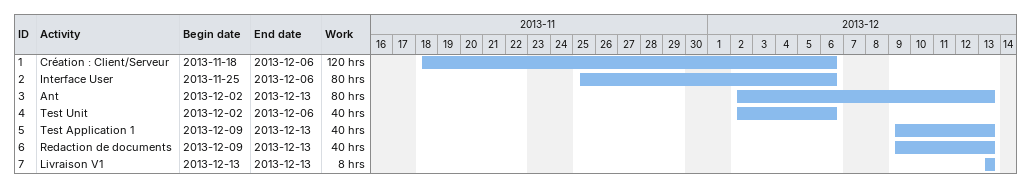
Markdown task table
| ID | Task | Start | Finish | Work (h) |
|---|---|---|---|---|
| 1 | Création : Client/Serveur | 2013-11-18 | 2013-12-06 | 120 |
| 2 | Interface User | 2013-11-25 | 2013-12-06 | 80 |
| 3 | Ant | 2013-12-02 | 2013-12-13 | 80 |
| 4 | Test Unit | 2013-12-02 | 2013-12-06 | 40 |
| 5 | Test Application 1 | 2013-12-09 | 2013-12-13 | 40 |
| 6 | Redaction de documents | 2013-12-09 | 2013-12-13 | 40 |
| 7 | Livraison V1 | 2013-12-13 | 2013-12-13 | 8 |
